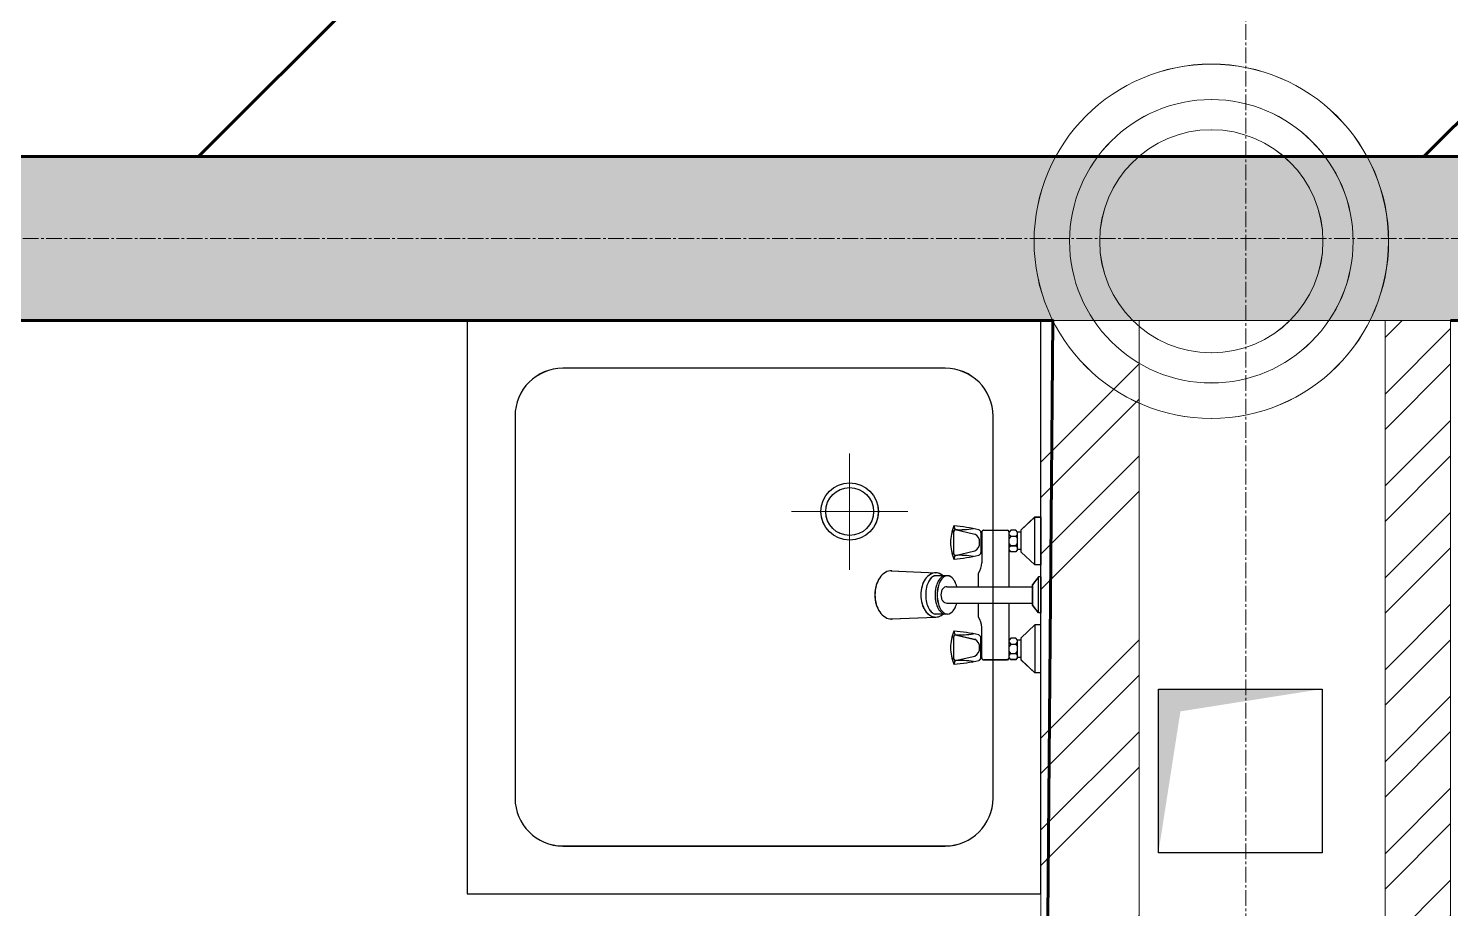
# Model space of a CAD drawing. Header units: millimetres. Extents: x 470010 to 1231400, y -134005 to 421770.
# Drawn here: x 710988 to 712724, y -5929 to -4855 of the extents above; entities that cross this region are included whole.
import ezdxf
from ezdxf.enums import TextEntityAlignment as Align

# ---------------------------------------------------------------- set-up
doc = ezdxf.new("R2010")
doc.units = ezdxf.units.MM
doc.linetypes.add('CENTER2', pattern=[28.575, 19.05, -3.175, 3.175, -3.175])
doc.layers.get('Defpoints').update_dxf_attribs({"color": 140})
for name, color, linetype, lineweight in [('0) шп потолок', 3, 'Continuous', 60), ('АР_Стены кирпич', 32, 'Continuous', 20), ('АР_Стены ПЕНОблок', 52, 'Continuous', 20), ('АР_Штриховка', 8, 'Continuous', 0)]:
    doc.layers.add(name, color=color, linetype=linetype, lineweight=lineweight)
doc.layers.add('АР_Делит', color=120, linetype='Continuous', lineweight=0, plot=False)
doc.layers.add('РД_Оси_100', color=7, linetype='Continuous', lineweight=0, true_color=0x525252)
doc.layers.add('РД_проем_инж перемыч_подсчет', color=50, linetype='Continuous', plot=False)
doc.styles.add('style1', font='ARIALN.TTF')

# ---------------------------------------------------------------- blocks, each defined once
blk = doc.blocks.new('СОШ_2200_АР_ОСИ_М100_28.05.24')
at = {"layer": 'РД_Оси_100', "color": 251, "linetype": 'CENTER2', "true_color": 0x636466}
for p, q in [((39600, -6155), (39600, 139938.679)), ((-5954.958, 88500), (119910, 88500))]:
    blk.add_line(p, q, dxfattribs=at)
blk = doc.blocks.new('A$C9108343f')
at = {"layer": 'АР_Штриховка', "linetype": 'Continuous', "lineweight": 0, "true_color": 0x000000}
h = blk.add_hatch(dxfattribs=at)
h.set_pattern_fill('AR-CONC', color=18, angle=45, style=0)
h.set_pattern_definition([(95, (-63444.08, -115658.25), (140.09465, 117.55338), [19.05, -209.55]), (40, (-63444.08, -115658.25), (-160.01845, 110.17673), [15.24, -167.64058]), (145.451445, (-63432.4, -115648.45), (-19.9238, 227.7301), [16.19001, -178.09024]), (91.1842, (-63480, -115622.33), (221.41024, 161.95341), [28.575, -314.325]), (141.63556, (-63461.55, -115608.83), (-7.08662, 342.82676), [24.28502, -267.1356]), (36.18415, (-63480, -115622.33), (-7.08662, 342.82676), [22.85997, -251.45973]), (66, (-63453.06, -115613.35), (179.51998, 34.89515), [19.05, -209.55]), (11, (-63453.06, -115613.35), (-86.53993, 173.9412), [15.24, -167.64]), (116.451445, (-63438.1, -115610.44), (92.98005, 208.83634), [16.19001, -178.08994]), (82.5, (-63444.08, -115658.25), (-57.605469, 61.973414), [0, -165.608, 0, -170.18, 0, -168.275]), (52.5, (-63444.08, -115658.25), (-23.589727, 118.087), [0, -97.028, 0, -161.798, 0, -64.135]), (12.5, (-63484.135, -115698.3), (99.927863, 91.826196), [0, -63.5, 0, -198.12, 0, -262.89]), (2.5, (-63502.1, -115716.26), (86.763904, 122.72239), [0, -82.55, 0, -131.572, 0, -186.69])])
h.paths.add_polyline_path([(31355, 95355), (31555, 95155), (34955, 95155), (34955, 95355)], flags=0)
h.paths.add_polyline_path([(34955, 95355), (34955, 95155), (36995, 95155), (36995, 95355)], flags=0)
h.paths.add_polyline_path([(38095, 95355), (38095, 95155), (40505, 95155), (40505, 95355)], flags=0)
h.paths.add_polyline_path([(40505, 95355), (40505, 95155), (41005, 95155), (41005, 95355)], flags=0)
h.paths.add_polyline_path([(41005, 95355), (41005, 95155), (42405, 95155), (42405, 95355)], flags=0)
h.paths.add_polyline_path([(43505, 95355), (43505, 95155), (43705, 95155), (43705, 95355)], flags=0)
h.paths.add_polyline_path([(43705, 95355), (43705, 95155), (43965, 95155), (43965, 95355)], flags=0)
h.paths.add_polyline_path([(45065, 95355), (45065, 95155), (46505, 95155), (46505, 95355)], flags=0)
h.paths.add_polyline_path([(46505, 95355), (46505, 95155), (47055, 95155), (47055, 95355)], flags=0)
h.paths.add_polyline_path([(48155, 95355), (48155, 95155), (48205, 95155), (48205, 95355)], flags=0)
h.paths.add_polyline_path([(48205, 95355), (48205, 95155), (52655, 95155), (52655, 95355)], flags=0)
h = blk.add_hatch(dxfattribs=at)
h.set_pattern_fill('ANSI32', color=18, scale=25, angle=-360, style=0)
h.set_pattern_definition([(45, (-63444.08, -115658.25), (-168.3798, 168.3798), []), (45, (-63331.83, -115658.25), (-168.3798, 168.3798), [])])
h.paths.add_polyline_path([(46505, 94205), (46625, 94205), (46625, 95155), (46505, 95155)], flags=0)
at = {"layer": 'АР_Штриховка', "linetype": 'Continuous', "lineweight": 0, "ltscale": 0.5, "true_color": 0x000000}
h = blk.add_hatch(dxfattribs=at)
h.set_pattern_fill('ANSI31', color=18, scale=25, angle=-360, style=0)
h.set_pattern_definition([(45, (-63444.08, -115658.25), (-56.1266, 56.1266), [])])
h.paths.add_polyline_path([(47005, 95155), (46925, 95155), (46925, 94205), (47005, 94205)], flags=0)
at = {"color": 18, "true_color": 0x000000}
for p, q in [((46505, 95155), (45805, 95155)), ((45805, 95155), (45805, 94455)), ((46505, 95155), (45805, 95155)), ((45805, 95155), (45805, 94455)), ((46505, 94455), (46505, 95155)), ((46505, 94455), (46505, 95155)), ((46388.3, 95096.7), (45921.6, 95096.7)), ((46388.3, 95096.7), (45921.6, 95096.7)), ((45863.3, 95038.3), (45863.3, 94571.7)), ((45863.3, 95038.3), (45863.3, 94571.7)), ((46446.6, 94571.7), (46446.6, 95038.3)), ((46446.6, 94571.7), (46446.6, 95038.3)), ((46400.4, 94899.6), (46424.4, 94894)), ((46400.4, 94899.6), (46424.4, 94894)), ((46497.6, 94915), (46480.8, 94899.4)), ((46497.6, 94915), (46480.8, 94899.4)), ((46480.8, 94872.2), (46480.8, 94899.4)), ((46480.8, 94872.2), (46480.8, 94899.4)), ((46497.6, 94856.6), (46497.6, 94915)), ((46497.6, 94915), (46505, 94915)), ((46497.6, 94856.6), (46497.6, 94915)), ((46497.6, 94915), (46505, 94915)), ((46505, 94915), (46505, 94856.6)), ((46505, 94915), (46505, 94856.6)), ((46398.2, 94895.6), (46398.2, 94872)), ((46398.2, 94895.6), (46398.2, 94872)), ((46431.8, 94896), (46431.8, 94871.6)), ((46433, 94896), (46431.8, 94896)), ((46431.8, 94896), (46431.8, 94871.6)), ((46433, 94896), (46431.8, 94896)), ((46433, 94896), (46433, 94859)), ((46433, 94896), (46433, 94859)), ((46435.2, 94898.8), (46464.2, 94898.8)), ((46435.2, 94898.8), (46464.2, 94898.8)), ((46468.2, 94899), (46466.2, 94896.4)), ((46468.2, 94899), (46466.2, 94896.4)), ((46466.2, 94829.9), (46466.2, 94896.8)), ((46466.2, 94829.9), (46466.2, 94896.8)), ((46466.2, 94893.8), (46468.2, 94891.6)), ((46466.2, 94893.8), (46468.2, 94891.6)), ((46468.2, 94891.6), (46466.2, 94888.8)), ((46468.2, 94891.6), (46466.2, 94888.8)), ((46468.2, 94880), (46466.2, 94882.8)), ((46468.2, 94880), (46466.2, 94882.8)), ((46474.4, 94899), (46468.2, 94899)), ((46474.4, 94899), (46468.2, 94899)), ((46468.2, 94891.6), (46474.4, 94891.6)), ((46468.2, 94891.6), (46474.4, 94891.6)), ((46476.6, 94896.4), (46474.4, 94899)), ((46476.6, 94896.4), (46474.4, 94899)), ((46474.4, 94891.6), (46476.6, 94893.8)), ((46474.4, 94891.6), (46476.6, 94893.8)), ((46474.4, 94891.6), (46476.6, 94888.8)), ((46474.4, 94891.6), (46476.6, 94888.8)), ((46474.4, 94880), (46476.6, 94882.8)), ((46474.4, 94880), (46476.6, 94882.8)), ((46476.6, 94875.2), (46476.6, 94896.4)), ((46480.8, 94896.4), (46476.6, 94896.4)), ((46476.6, 94875.2), (46476.6, 94896.4)), ((46480.8, 94896.4), (46476.6, 94896.4)), ((46400.4, 94868), (46424.4, 94873.6)), ((46400.4, 94868), (46424.4, 94873.6)), ((46431.8, 94871.6), (46433, 94871.6)), ((46431.8, 94871.6), (46433, 94871.6)), ((46466.2, 94877.8), (46468.2, 94880)), ((46466.2, 94877.8), (46468.2, 94880)), ((46468.2, 94872.6), (46466.2, 94875.2)), ((46468.2, 94872.6), (46466.2, 94875.2)), ((46468.2, 94880), (46474.4, 94880)), ((46468.2, 94880), (46474.4, 94880)), ((46474.4, 94872.6), (46468.2, 94872.6)), ((46474.4, 94872.6), (46468.2, 94872.6)), ((46474.4, 94880), (46476.6, 94877.8)), ((46474.4, 94880), (46476.6, 94877.8)), ((46476.6, 94875.2), (46474.4, 94872.6)), ((46476.6, 94875.2), (46474.4, 94872.6)), ((46480.8, 94875.2), (46476.6, 94875.2)), ((46480.8, 94875.2), (46476.6, 94875.2)), ((46497.6, 94856.6), (46480.8, 94872.2)), ((46497.6, 94856.6), (46480.8, 94872.2)), ((46322.5, 94849.3), (46376.7, 94846.8)), ((46322.5, 94849.3), (46376.7, 94846.8)), ((46505, 94856.6), (46497.6, 94856.6)), ((46505, 94856.6), (46497.6, 94856.6)), ((46391, 94843.3), (46376.9, 94843.3)), ((46391, 94843.3), (46376.9, 94843.3)), ((46390.2, 94829.9), (46495, 94829.9)), ((46390.2, 94829.9), (46495, 94829.9)), ((46428.9, 94829.9), (46428.9, 94846.6)), ((46428.9, 94829.9), (46428.9, 94846.6)), ((46502, 94841.9), (46495, 94832.4)), ((46502, 94841.9), (46495, 94832.4)), ((46495, 94807.4), (46495, 94832.4)), ((46495, 94807.4), (46495, 94832.4)), ((46502, 94797.9), (46502, 94841.9)), ((46505, 94841.9), (46502, 94841.9)), ((46502, 94797.9), (46502, 94841.9)), ((46505, 94841.9), (46502, 94841.9)), ((46505, 94841.9), (46505, 94797.9)), ((46505, 94841.9), (46505, 94797.9)), ((46391, 94796.5), (46376.9, 94796.5)), ((46391, 94796.5), (46376.9, 94796.5)), ((46390.2, 94809.9), (46495, 94809.9)), ((46390.2, 94809.9), (46495, 94809.9)), ((46428.9, 94792.7), (46428.9, 94809.9)), ((46428.9, 94792.7), (46428.9, 94809.9)), ((46466.2, 94743.4), (46466.2, 94809.9)), ((46466.2, 94743.4), (46466.2, 94809.9)), ((46502, 94797.9), (46495, 94807.4)), ((46502, 94797.9), (46495, 94807.4)), ((46505, 94797.9), (46502, 94797.9)), ((46505, 94797.9), (46502, 94797.9)), ((46322.5, 94790.5), (46376.7, 94792.8)), ((46322.5, 94790.5), (46376.7, 94792.8)), ((46433, 94743.2), (46433, 94780.2)), ((46433, 94743.2), (46433, 94780.2)), ((46497.6, 94783.2), (46480.8, 94767.6)), ((46497.6, 94783.2), (46480.8, 94767.6)), ((46505, 94783.2), (46497.6, 94783.2)), ((46497.6, 94783.2), (46497.6, 94724.8)), ((46505, 94783.2), (46497.6, 94783.2)), ((46497.6, 94783.2), (46497.6, 94724.8)), ((46505, 94724.8), (46505, 94783.2)), ((46505, 94724.8), (46505, 94783.2)), ((46398.2, 94767.2), (46398.2, 94743.6)), ((46398.2, 94767.2), (46398.2, 94743.6)), ((46400.4, 94771.2), (46424.4, 94765.6)), ((46400.4, 94771.2), (46424.4, 94765.6)), ((46431.8, 94767.6), (46433, 94767.6)), ((46431.8, 94743.2), (46431.8, 94767.6)), ((46431.8, 94767.6), (46433, 94767.6)), ((46431.8, 94743.2), (46431.8, 94767.6)), ((46468.2, 94767.2), (46466.2, 94764.6)), ((46468.2, 94767.2), (46466.2, 94764.6)), ((46466.2, 94762), (46468.2, 94759.8)), ((46466.2, 94762), (46468.2, 94759.8)), ((46474.4, 94767.2), (46468.2, 94767.2)), ((46474.4, 94767.2), (46468.2, 94767.2)), ((46476.6, 94764.6), (46474.4, 94767.2)), ((46476.6, 94764.6), (46474.4, 94767.2)), ((46474.4, 94759.8), (46476.6, 94762)), ((46474.4, 94759.8), (46476.6, 94762)), ((46480.8, 94764.6), (46476.6, 94764.6)), ((46476.6, 94743.4), (46476.6, 94764.6)), ((46480.8, 94764.6), (46476.6, 94764.6)), ((46476.6, 94743.4), (46476.6, 94764.6)), ((46480.8, 94740.4), (46480.8, 94767.6)), ((46480.8, 94740.4), (46480.8, 94767.6)), ((46400.4, 94739.6), (46424.4, 94745.2)), ((46400.4, 94739.6), (46424.4, 94745.2)), ((46433, 94743.2), (46431.8, 94743.2)), ((46433, 94743.2), (46431.8, 94743.2)), ((46466.2, 94743.4), (46464.2, 94740.4)), ((46466.2, 94743.4), (46464.2, 94740.4)), ((46468.2, 94759.8), (46466.2, 94757)), ((46468.2, 94759.8), (46466.2, 94757)), ((46468.2, 94748.2), (46466.2, 94751)), ((46468.2, 94748.2), (46466.2, 94751)), ((46466.2, 94746), (46468.2, 94748.2)), ((46466.2, 94746), (46468.2, 94748.2)), ((46468.2, 94740.8), (46466.2, 94743.4)), ((46468.2, 94740.8), (46466.2, 94743.4)), ((46468.2, 94759.8), (46474.4, 94759.8)), ((46468.2, 94759.8), (46474.4, 94759.8)), ((46468.2, 94748.2), (46474.4, 94748.2)), ((46468.2, 94748.2), (46474.4, 94748.2)), ((46474.4, 94759.8), (46476.6, 94757)), ((46474.4, 94759.8), (46476.6, 94757)), ((46474.4, 94748.2), (46476.6, 94751)), ((46474.4, 94748.2), (46476.6, 94751)), ((46474.4, 94748.2), (46476.6, 94746)), ((46474.4, 94748.2), (46476.6, 94746)), ((46476.6, 94743.4), (46474.4, 94740.8)), ((46476.6, 94743.4), (46474.4, 94740.8)), ((46480.8, 94743.4), (46476.6, 94743.4)), ((46480.8, 94743.4), (46476.6, 94743.4)), ((46464.2, 94740.4), (46435.2, 94740.4)), ((46464.2, 94740.4), (46435.2, 94740.4)), ((46474.4, 94740.8), (46468.2, 94740.8)), ((46474.4, 94740.8), (46468.2, 94740.8)), ((46497.6, 94724.8), (46480.8, 94740.4)), ((46497.6, 94724.8), (46480.8, 94740.4)), ((46505, 94724.8), (46497.6, 94724.8)), ((46505, 94724.8), (46497.6, 94724.8)), ((45921.6, 94513.3), (46388.3, 94513.3)), ((45921.6, 94513.3), (46388.3, 94513.3)), ((45805, 94455), (46505, 94455)), ((45805, 94455), (46505, 94455))]:
    blk.add_line(p, q, dxfattribs=at)
at = {"color": 18, "lineweight": 0, "true_color": 0x000000}
for p, q in [((46271.6, 94992.7), (46271.6, 94850.6)), ((46271.6, 94992.7), (46271.6, 94850.6)), ((46200.6, 94921.7), (46342.7, 94921.7)), ((46200.6, 94921.7), (46342.7, 94921.7))]:
    blk.add_line(p, q, dxfattribs=at)
at = {"color": 18, "linetype": 'Continuous', "true_color": 0x000000}
for p, q in [((46648.4, 94505), (46648.4, 94705)), ((46648.4, 94705), (46848.4, 94705)), ((46648.4, 94505), (46648.4, 94705)), ((46648.4, 94705), (46848.4, 94705)), ((46848.4, 94705), (46848.4, 94505)), ((46848.4, 94705), (46848.4, 94505)), ((46848.4, 94505), (46648.4, 94505)), ((46848.4, 94505), (46648.4, 94505))]:
    blk.add_line(p, q, dxfattribs=at)
at = {"color": 18, "true_color": 0x000000}
for radius in [35, 35, 29.2, 29.2]:
    blk.add_circle((46271.6, 94921.7), radius, dxfattribs=at)
for centre, radius, start, end in [((45921.6, 95038.3), 58.3, 90, 180), ((45921.6, 95038.3), 58.3, 90, 180), ((46388.3, 95038.3), 58.3, 0, 90), ((46388.3, 95038.3), 58.3, 0, 90), ((46451.7, 94882.5), 57, 157.8225, 178.6863), ((46451.7, 94882.5), 57, 157.8225, 178.6863), ((46402.9, 94895.6), 4.74, 122.3784, 180), ((46402.9, 94895.6), 4.74, 122.3784, 180), ((46406.1, 94903.9), 7.1, 178.6863, 216.614), ((46383.4, 94698.2), 206.4, 77.1247, 85.6663), ((46406.1, 94903.9), 7.1, 178.6863, 216.614), ((46383.4, 94698.2), 206.4, 77.1247, 85.6663), ((46406.5, 94993.5), 94, 266.2802, 279.9331), ((46406.5, 94993.5), 94, 266.2802, 279.9331), ((46427.6, 94895.7), 4.17, 5.2861, 65.1491), ((46427.6, 94895.7), 4.17, 5.2861, 65.1491), ((46451.7, 94885.2), 57, 181.3137, 202.1775), ((46451.7, 94885.2), 57, 181.3137, 202.1775), ((46419.4, 94884.5), 10.8, 356.7185, 62.529), ((46419.4, 94884.5), 10.8, 356.7185, 62.529), ((46419.4, 94883.2), 10.8, 297.471, 3.2815), ((46419.4, 94883.2), 10.8, 297.471, 3.2815), ((46435.2, 94896.6), 2.26, 90, 193.6855), ((46435.2, 94896.6), 2.26, 90, 193.6855), ((46464.2, 94896.8), 2, 0, 90), ((46464.2, 94896.8), 2, 0, 90), ((46402.9, 94872), 4.74, 180, 237.6216), ((46402.9, 94872), 4.74, 180, 237.6216), ((46383.4, 95069.5), 206.4, 274.3337, 282.8753), ((46383.4, 95069.5), 206.4, 274.3337, 282.8753), ((46406.1, 94863.8), 7.1, 143.386, 181.3137), ((46406.1, 94863.8), 7.1, 143.386, 181.3137), ((46406.5, 94774.2), 94, 80.0669, 93.7198), ((46406.5, 94774.2), 94, 80.0669, 93.7198), ((46427.6, 94872), 4.17, 294.8509, 354.7139), ((46427.6, 94872), 4.17, 294.8509, 354.7139), ((46327, 94828), 22.6, 121.362, 145.7998), ((46327, 94828), 22.6, 121.362, 145.7998), ((46322.5, 94835.5), 13.9, 87.3458, 121.362), ((46322.5, 94835.5), 13.9, 87.3458, 121.362), ((46412, 94859), 20.9, 323.496, 0), ((46412, 94859), 20.9, 323.496, 0), ((46345.6, 94819.9), 43.2, 164.278, 195.722), ((46345.6, 94819.9), 43.2, 164.278, 195.722), ((46334.2, 94823.1), 31.3, 145.7998, 164.278), ((46334.2, 94823.1), 31.3, 145.7998, 164.278), ((46398.3, 94819.8), 39.8, 164.3589, 195.6411), ((46398.3, 94819.8), 39.8, 164.3589, 195.6411), ((46387.7, 94822.8), 28.8, 145.9442, 164.3589), ((46387.7, 94822.8), 28.8, 145.9442, 164.3589), ((46380.9, 94827.3), 20.7, 121.5003, 145.9442), ((46380.9, 94827.3), 20.7, 121.5003, 145.9442), ((46392.7, 94823.3), 27.9, 151.9188, 167.5382), ((46392.7, 94823.3), 27.9, 151.9188, 167.5382), ((46383, 94828.5), 16.9, 127.8246, 151.9188), ((46383, 94828.5), 16.9, 127.8246, 151.9188), ((46376.7, 94834.3), 12.6, 58.4997, 121.5003), ((46376.7, 94834.3), 12.6, 58.4997, 121.5003), ((46376.9, 94836.3), 7, 90, 127.8246), ((46376.9, 94836.3), 7, 90, 127.8246), ((46404.2, 94823.3), 27.9, 151.9188, 167.5382), ((46404.2, 94823.3), 27.9, 151.9188, 167.5382), ((46406.8, 94823.3), 27.9, 151.9188, 167.5382), ((46406.8, 94823.3), 27.9, 151.9188, 167.5382), ((46394.5, 94828.5), 16.9, 127.8246, 151.9188), ((46394.5, 94828.5), 16.9, 127.8246, 151.9188), ((46397, 94828.5), 16.9, 127.8246, 151.9188), ((46397, 94828.5), 16.9, 127.8246, 151.9188), ((46372.5, 94827.3), 20.7, 50.6316, 58.4997), ((46372.5, 94827.3), 20.7, 50.6316, 58.4997), ((46388.4, 94836.3), 7, 90, 127.8246), ((46388.4, 94836.3), 7, 90, 127.8246), ((46391, 94836.3), 7, 52.1754, 127.8246), ((46391, 94836.3), 7, 52.1754, 127.8246), ((46390.2, 94824.6), 5.33, 90, 119.7406), ((46390.2, 94824.6), 5.33, 90, 119.7406), ((46384.9, 94828.5), 16.9, 28.0812, 52.1754), ((46384.9, 94828.5), 16.9, 28.0812, 52.1754), ((46375.2, 94823.3), 27.9, 13.627, 28.0812), ((46375.2, 94823.3), 27.9, 13.627, 28.0812), ((46408.2, 94819.9), 43.8, 167.5382, 192.4618), ((46408.2, 94819.9), 43.8, 167.5382, 192.4618), ((46419.7, 94819.9), 43.8, 167.5382, 192.4618), ((46419.7, 94819.9), 43.8, 167.5382, 192.4618), ((46422.2, 94819.9), 43.8, 167.5382, 192.4618), ((46422.2, 94819.9), 43.8, 167.5382, 192.4618), ((46396.7, 94819.9), 13.7, 163.2847, 196.7153), ((46396.7, 94819.9), 13.7, 163.2847, 196.7153), ((46393.5, 94820.9), 10.4, 144.0579, 163.2847), ((46393.5, 94820.9), 10.4, 144.0579, 163.2847), ((46393.5, 94819), 10.4, 196.7153, 215.9421), ((46393.5, 94819), 10.4, 196.7153, 215.9421), ((46391.5, 94822.3), 7.92, 119.7406, 144.0579), ((46391.5, 94822.3), 7.92, 119.7406, 144.0579), ((46391.5, 94817.5), 7.92, 215.9421, 240.2594), ((46391.5, 94817.5), 7.92, 215.9421, 240.2594), ((46334.2, 94816.7), 31.3, 195.722, 214.2002), ((46334.2, 94816.7), 31.3, 195.722, 214.2002), ((46327, 94811.8), 22.6, 214.2002, 238.638), ((46327, 94811.8), 22.6, 214.2002, 238.638), ((46387.7, 94816.9), 28.8, 195.6411, 214.0558), ((46387.7, 94816.9), 28.8, 195.6411, 214.0558), ((46380.9, 94812.3), 20.7, 214.0558, 238.4997), ((46380.9, 94812.3), 20.7, 214.0558, 238.4997), ((46392.7, 94816.5), 27.9, 192.4618, 208.0812), ((46392.7, 94816.5), 27.9, 192.4618, 208.0812), ((46383, 94811.3), 16.9, 208.0812, 232.1754), ((46383, 94811.3), 16.9, 208.0812, 232.1754), ((46376.9, 94803.5), 7, 232.1754, 270), ((46376.9, 94803.5), 7, 232.1754, 270), ((46404.2, 94816.5), 27.9, 192.4618, 208.0812), ((46404.2, 94816.5), 27.9, 192.4618, 208.0812), ((46406.8, 94816.5), 27.9, 192.4618, 208.0812), ((46406.8, 94816.5), 27.9, 192.4618, 208.0812), ((46394.5, 94811.3), 16.9, 208.0812, 232.1754), ((46394.5, 94811.3), 16.9, 208.0812, 232.1754), ((46397, 94811.3), 16.9, 208.0812, 232.1754), ((46397, 94811.3), 16.9, 208.0812, 232.1754), ((46372.5, 94812.3), 20.7, 301.5003, 309.985), ((46372.5, 94812.3), 20.7, 301.5003, 309.985), ((46388.4, 94803.5), 7, 232.1754, 270), ((46388.4, 94803.5), 7, 232.1754, 270), ((46391, 94803.5), 7, 232.1754, 307.8246), ((46391, 94803.5), 7, 232.1754, 307.8246), ((46390.2, 94815.2), 5.33, 240.2594, 270), ((46390.2, 94815.2), 5.33, 240.2594, 270), ((46384.9, 94811.3), 16.9, 307.8246, 331.9188), ((46384.9, 94811.3), 16.9, 307.8246, 331.9188), ((46375.2, 94816.5), 27.9, 331.9188, 346.373), ((46375.2, 94816.5), 27.9, 331.9188, 346.373), ((46322.5, 94804.3), 13.9, 238.638, 270), ((46322.5, 94804.3), 13.9, 238.638, 270), ((46322.5, 94804.3), 13.9, 270, 274.9774), ((46322.5, 94804.3), 13.9, 270, 274.9774), ((46376.7, 94805.4), 12.6, 238.4997, 301.5004), ((46376.7, 94805.4), 12.6, 238.4997, 301.5004), ((46412, 94780.2), 20.9, 0, 36.504), ((46412, 94780.2), 20.9, 0, 36.504), ((46451.7, 94754.1), 57, 157.8225, 178.6863), ((46451.7, 94754.1), 57, 157.8225, 178.6863), ((46402.9, 94767.2), 4.74, 122.3784, 180), ((46402.9, 94767.2), 4.74, 122.3784, 180), ((46406.1, 94775.5), 7.1, 178.6863, 216.614), ((46383.4, 94569.8), 206.4, 77.1247, 85.6663), ((46406.1, 94775.5), 7.1, 178.6863, 216.614), ((46383.4, 94569.8), 206.4, 77.1247, 85.6663), ((46406.5, 94865.1), 94, 266.2802, 279.9331), ((46406.5, 94865.1), 94, 266.2802, 279.9331), ((46419.4, 94756.1), 10.8, 356.7185, 62.529), ((46419.4, 94756.1), 10.8, 356.7185, 62.529), ((46427.6, 94767.3), 4.17, 5.2861, 65.1491), ((46427.6, 94767.3), 4.17, 5.2861, 65.1491), ((46451.7, 94756.8), 57, 181.3137, 202.1775), ((46451.7, 94756.8), 57, 181.3137, 202.1775), ((46402.9, 94743.6), 4.74, 180, 237.6216), ((46402.9, 94743.6), 4.74, 180, 237.6216), ((46419.4, 94754.8), 10.8, 297.471, 3.2815), ((46419.4, 94754.8), 10.8, 297.471, 3.2815), ((46427.6, 94743.6), 4.17, 294.8509, 354.7139), ((46427.6, 94743.6), 4.17, 294.8509, 354.7139), ((46435.2, 94742.7), 2.26, 166.3145, 270), ((46435.2, 94742.7), 2.26, 166.3145, 270), ((46383.4, 94941.1), 206.4, 274.3337, 282.8753), ((46383.4, 94941.1), 206.4, 274.3337, 282.8753), ((46406.1, 94735.4), 7.1, 143.386, 181.3137), ((46406.1, 94735.4), 7.1, 143.386, 181.3137), ((46406.5, 94645.8), 94, 80.0669, 93.7198), ((46406.5, 94645.8), 94, 80.0669, 93.7198), ((45921.6, 94571.7), 58.3, 180, 270), ((45921.6, 94571.7), 58.3, 180, 270), ((46388.3, 94571.7), 58.3, 270, 0), ((46388.3, 94571.7), 58.3, 270, 0)]:
    blk.add_arc(centre, radius, start, end, dxfattribs=at)
at = {"color": 18, "linetype": 'Continuous', "true_color": 0x000000}
blk.add_solid([(46648.4, 94505), (46648.4, 94705), (46675.3, 94677.7), (46848.4, 94705)], dxfattribs=at)
blk.add_solid([(46648.4, 94505), (46648.4, 94705), (46675.3, 94677.7), (46848.4, 94705)], dxfattribs=at)
at = {"layer": '0) шп потолок'}
for points in [[(47005, 97405), (52645, 97405), (52645, 95355), (40509.1, 95355)], [(40585, 93705), (41005, 93705), (41005, 95155), (46519.5, 95155), (46505, 93405)], [(47005, 95155), (52655, 95155), (52655, 94155), (52555, 94155), (52555, 93755), (52645, 93755), (52645, 93505), (50945, 93505), (50945, 93136.5), (48285, 93136.5)]]:
    blk.add_lwpolyline(points, dxfattribs=at)
at = {"layer": 'АР_Делит', "color": 18, "true_color": 0x000000}
for radius in [216.3, 173, 136.2]:
    blk.add_circle((46713, 95251.6), radius, dxfattribs=at)
at = {"layer": 'АР_Стены кирпич', "color": 18, "linetype": 'Continuous', "lineweight": 20, "true_color": 0x000000}
for p, q in [((46625, 95155), (46505, 95155)), ((46505, 95155), (46505, 94205)), ((46625, 94205), (46625, 95155))]:
    blk.add_line(p, q, dxfattribs=at)
at = {"layer": 'АР_Стены ПЕНОблок', "color": 18, "linetype": 'Continuous', "lineweight": 20, "true_color": 0x000000}
for p, q in [((46505, 95355), (45065, 95355)), ((47055, 95355), (46505, 95355)), ((45065, 95155), (46505, 95155)), ((46505, 95155), (47055, 95155)), ((47005, 95155), (46925, 95155)), ((46925, 95155), (46925, 94205)), ((47005, 94205), (47005, 95155))]:
    blk.add_line(p, q, dxfattribs=at)
at = {"layer": 'РД_проем_инж перемыч_подсчет', "color": 18, "linetype": 'Continuous', "lineweight": 15, "true_color": 0x000000}
for p, q in [((48423.9, 95355), (46923.9, 95355)), ((48423.9, 95155), (46923.9, 95155))]:
    blk.add_line(p, q, dxfattribs=at)
at = {"layer": 'РД_Оси_100'}
blk.add_blockref('СОШ_2200_АР_ОСИ_М100_28.05.24', (7155, 6755), dxfattribs=at)
at = {"layer": 'Defpoints', "color": 18, "true_color": 0x000000, "style": 'style1'}
for p in [(143949.3, 316089.1), (143975, 281639.5), (143890.4, 273244.7), (143840, 264276.8), (143967.8, 254892.4), (12252, 104178.1), (12382.6, 96023.1)]:
    blk.add_attdef('АР-ПОМЕЩЕНИЕ:НАИМЕНОВАНИЕ', text='', height=100, dxfattribs=at).set_placement(p, align=Align.MIDDLE)
at = {"layer": 'Defpoints', "color": 18, "true_color": 0x000000, "style": 'style1', "flags": 8}
for p in [(143951.3, 279099.1), (143848.3, 269251.1), (143875.3, 260094.2), (144049.7, 250824.7), (163419.3, 238153.4), (155897.5, 237966), (183037.2, 237966), (143342.9, 237876.2)]:
    blk.add_attdef('АР-ПОМЕЩЕНИЕ:НАИМЕНОВАНИЕ', text='', height=100, dxfattribs=at).set_placement(p, align=Align.MIDDLE)

msp = doc.modelspace()

# ---------------------------------------------------------------- hatches: boundary and pattern name
at = {"layer": '0) шп потолок'}
h = msp.add_hatch(dxfattribs=at)
h.set_pattern_fill('ANSI31', color=3, scale=333)
h.paths.add_polyline_path([(714593.57, 6788.758), (712723.57, 6788.758), (712723.57, 6488.758), (712473.57, 6488.758), (712473.57, 3788.758), (712473.57, 2938.758), (712723.57, 2938.758), (712723.57, 2438.758), (712473.57, 2438.758), (712473.57, -2461.242), (712723.57, -2461.242), (712723.57, -2961.242), (714593.57, -2961.242)])
h.paths.add_polyline_path([(712753.57, 6599.212, -1), (712999.455, 6599.212, -1)], flags=16)
h.paths.add_polyline_path([(718363.57, -3011.242), (718273.57, -3011.242), (714593.57, -3011.242), (712723.57, -2961.242), (712723.57, -2989.526), (711945.1, -2989.526), (711323.57, -2961.242), (710019.577, -2961.242), (708193.571, -2961.242), (706723.57, -2961.242), (706223.57, -2961.242), (706223.57, -2811.242), (704923.57, -2811.242), (704883.7, -2811.242), (704523.57, -2811.242), (702823.57, -2811.242), (701473.57, -2811.242), (697285.158, -2811.242), (697273.57, -2822.83), (697273.57, -3061.242), (696773.57, -3061.242), (696773.57, -2811.242), (696273.57, -2811.242), (694673.57, -2811.242), (692773.57, -2811.242), (692773.57, -3211.242), (692773.57, -4811.242), (692773.57, -6211.242), (693537.728, -6211.242), (695721.755, -6211.242), (696873.57, -6211.242), (697073.57, -6211.242), (697073.57, -5011.242), (700673.57, -5011.242), (702713.57, -5011.242), (704009.577, -5011.242), (706223.57, -5011.242), (706723.573, -5011.242), (708123.57, -5011.242), (709453.57, -5011.242), (709683.57, -5011.242), (710983.57, -5011.242), (712223.57, -5011.242), (712773.57, -5011.242), (714142.501, -5011.242), (718363.57, -5011.242), (718363.57, -4711.242)])
h.paths.add_polyline_path([(717877.889, -3302.242), (717877.889, -3085.57), (718297.563, -3085.57), (718297.563, -3302.242)], flags=16)
h.paths.add_polyline_path([(717876.889, -4728.57), (718296.563, -4728.57), (718296.563, -4945.242), (717876.889, -4945.242)], flags=16)
at = {"layer": 'АР_Штриховка', "linetype": 'Continuous', "lineweight": 0, "true_color": 0x000000}
h = msp.add_hatch(dxfattribs=at)
h.set_pattern_fill('AR-CONC', color=18, angle=45, style=0)
h.set_pattern_definition([(95, (602274.53, -216024.49), (140.09465, 117.55338), [19.05, -209.55]), (40, (602274.53, -216024.5), (-160.01845, 110.17673), [15.24, -167.64058]), (145.451445, (602286.2, -216014.7), (-19.9238, 227.7301), [16.19001, -178.09024]), (91.1842, (602238.6, -215988.57), (221.41024, 161.95341), [28.575, -314.325]), (141.63556, (602257.06, -215975.07), (-7.08662, 342.82676), [24.28502, -267.1356]), (36.18415, (602238.6, -215988.57), (-7.08662, 342.82676), [22.85997, -251.45973]), (66, (602265.55, -215979.59), (179.51998, 34.89515), [19.05, -209.55]), (11, (602265.55, -215979.59), (-86.53993, 173.9412), [15.24, -167.64]), (116.451445, (602280.51, -215976.68), (92.98005, 208.83634), [16.19001, -178.08994]), (82.5, (602274.53, -216024.49), (-57.605469, 61.973414), [0, -165.608, 0, -170.18, 0, -168.275]), (52.5, (602274.53, -216024.49), (-23.589727, 118.087), [0, -97.028, 0, -161.798, 0, -64.135]), (12.5, (602234.48, -216064.544), (99.927863, 91.826196), [0, -63.5, 0, -198.12, 0, -262.89]), (2.5, (602216.52, -216082.5), (86.763904, 122.72239), [0, -82.55, 0, -131.572, 0, -186.69])])
h.paths.add_polyline_path([(697073.57, -5011.242), (697273.57, -5211.242), (700673.57, -5211.242), (700673.57, -5011.242)], flags=0)
h.paths.add_polyline_path([(700673.57, -5011.242), (700673.57, -5211.242), (702713.57, -5211.242), (702713.57, -5011.242)], flags=0)
h.paths.add_polyline_path([(703813.57, -5011.242), (703813.57, -5211.242), (706223.57, -5211.242), (706223.57, -5011.242)], flags=0)
h.paths.add_polyline_path([(706223.57, -5011.242), (706223.57, -5211.242), (706723.573, -5211.242), (706723.573, -5011.242)], flags=0)
h.paths.add_polyline_path([(706723.573, -5011.242), (706723.573, -5211.242), (708123.57, -5211.242), (708123.57, -5011.242)], flags=0)
h.paths.add_polyline_path([(709223.57, -5011.242), (709223.57, -5211.242), (709423.57, -5211.242), (709423.57, -5011.242)], flags=0)
h.paths.add_polyline_path([(709423.57, -5011.242), (709423.57, -5211.242), (709683.57, -5211.242), (709683.57, -5011.242)], flags=0)
h.paths.add_polyline_path([(710783.57, -5011.242), (710783.57, -5211.242), (712223.57, -5211.242), (712223.57, -5011.242)], flags=0)
h.paths.add_polyline_path([(712223.57, -5011.242), (712223.57, -5211.242), (712773.57, -5211.242), (712773.57, -5011.242)], flags=0)
h.paths.add_polyline_path([(713873.57, -5011.242), (713873.57, -5211.242), (713923.57, -5211.242), (713923.57, -5011.242)], flags=0)
h.paths.add_polyline_path([(713923.57, -5011.242), (713923.57, -5211.242), (718373.57, -5211.242), (718373.57, -5011.242)], flags=0)
h = msp.add_hatch(dxfattribs=at)
h.set_pattern_fill('ANSI32', color=18, scale=25, angle=-360, style=0)
h.set_pattern_definition([(45, (602274.53, -216024.5), (-168.3798, 168.3798), []), (45, (602386.78, -216024.5), (-168.3798, 168.3798), [])])
h.paths.add_polyline_path([(712223.57, -6161.242), (712343.57, -6161.242), (712343.57, -5211.242), (712223.57, -5211.242)], flags=0)
at = {"layer": 'АР_Штриховка', "linetype": 'Continuous', "lineweight": 0, "ltscale": 0.5, "true_color": 0x000000}
h = msp.add_hatch(dxfattribs=at)
h.set_pattern_fill('ANSI31', color=18, scale=25, angle=-360, style=0)
h.set_pattern_definition([(45, (602274.53, -216024.49), (-56.1266, 56.1266), [])])
h.paths.add_polyline_path([(712723.57, -5211.242), (712643.57, -5211.242), (712643.57, -6161.242), (712723.57, -6161.242)], flags=0)

# ---------------------------------------------------------------- linework, layer by layer
at = {"color": 18, "true_color": 0x000000}
for p, q in [((712223.57, -5211.242), (711523.57, -5211.242)), ((711523.57, -5211.242), (711523.57, -5911.242)), ((712223.57, -5211.242), (711523.57, -5211.242)), ((711523.57, -5211.242), (711523.57, -5911.242)), ((712223.57, -5911.242), (712223.57, -5211.242)), ((712223.57, -5911.242), (712223.57, -5211.242)), ((712106.903, -5269.575), (711640.237, -5269.575)), ((712106.903, -5269.575), (711640.237, -5269.575)), ((711581.903, -5327.909), (711581.903, -5794.575)), ((711581.903, -5327.909), (711581.903, -5794.575)), ((712165.237, -5794.575), (712165.237, -5327.909)), ((712165.237, -5794.575), (712165.237, -5327.909)), ((712118.973, -5466.598), (712142.973, -5472.198)), ((712118.973, -5466.598), (712142.973, -5472.198)), ((712216.173, -5451.26), (712199.373, -5466.86)), ((712216.173, -5451.26), (712199.373, -5466.86)), ((712199.373, -5494.06), (712199.373, -5466.86)), ((712199.373, -5494.06), (712199.373, -5466.86)), ((712216.173, -5509.66), (712216.173, -5451.26)), ((712216.173, -5451.26), (712223.573, -5451.26)), ((712216.173, -5509.66), (712216.173, -5451.26)), ((712216.173, -5451.26), (712223.573, -5451.26)), ((712223.573, -5451.26), (712223.573, -5509.66)), ((712223.573, -5451.26), (712223.573, -5509.66)), ((712116.773, -5470.598), (712116.773, -5494.198)), ((712116.773, -5470.598), (712116.773, -5494.198)), ((712150.373, -5470.198), (712150.373, -5494.598)), ((712151.573, -5470.198), (712150.373, -5470.198)), ((712150.373, -5470.198), (712150.373, -5494.598)), ((712151.573, -5470.198), (712150.373, -5470.198)), ((712151.573, -5470.198), (712151.573, -5507.198)), ((712151.573, -5470.198), (712151.573, -5507.198)), ((712153.773, -5467.398), (712182.773, -5467.398)), ((712153.773, -5467.398), (712182.773, -5467.398)), ((712186.773, -5467.26), (712184.773, -5469.86)), ((712186.773, -5467.26), (712184.773, -5469.86)), ((712184.773, -5536.329), (712184.773, -5469.398)), ((712184.773, -5536.329), (712184.773, -5469.398)), ((712184.773, -5472.46), (712186.773, -5474.66)), ((712184.773, -5472.46), (712186.773, -5474.66)), ((712186.773, -5474.66), (712184.773, -5477.46)), ((712186.773, -5474.66), (712184.773, -5477.46)), ((712186.773, -5486.26), (712184.773, -5483.46)), ((712186.773, -5486.26), (712184.773, -5483.46)), ((712192.973, -5467.26), (712186.773, -5467.26)), ((712192.973, -5467.26), (712186.773, -5467.26)), ((712186.773, -5474.66), (712192.973, -5474.66)), ((712186.773, -5474.66), (712192.973, -5474.66)), ((712195.173, -5469.86), (712192.973, -5467.26)), ((712195.173, -5469.86), (712192.973, -5467.26)), ((712192.973, -5474.66), (712195.173, -5472.46)), ((712192.973, -5474.66), (712195.173, -5472.46)), ((712192.973, -5474.66), (712195.173, -5477.46)), ((712192.973, -5474.66), (712195.173, -5477.46)), ((712192.973, -5486.26), (712195.173, -5483.46)), ((712192.973, -5486.26), (712195.173, -5483.46)), ((712195.173, -5491.06), (712195.173, -5469.86)), ((712199.373, -5469.86), (712195.173, -5469.86)), ((712195.173, -5491.06), (712195.173, -5469.86)), ((712199.373, -5469.86), (712195.173, -5469.86)), ((712118.973, -5498.198), (712142.973, -5492.598)), ((712118.973, -5498.198), (712142.973, -5492.598)), ((712150.373, -5494.598), (712151.573, -5494.598)), ((712150.373, -5494.598), (712151.573, -5494.598)), ((712184.773, -5488.46), (712186.773, -5486.26)), ((712184.773, -5488.46), (712186.773, -5486.26)), ((712186.773, -5493.66), (712184.773, -5491.06)), ((712186.773, -5493.66), (712184.773, -5491.06)), ((712186.773, -5486.26), (712192.973, -5486.26)), ((712186.773, -5486.26), (712192.973, -5486.26)), ((712192.973, -5493.66), (712186.773, -5493.66)), ((712192.973, -5493.66), (712186.773, -5493.66)), ((712192.973, -5486.26), (712195.173, -5488.46)), ((712192.973, -5486.26), (712195.173, -5488.46)), ((712195.173, -5491.06), (712192.973, -5493.66)), ((712195.173, -5491.06), (712192.973, -5493.66)), ((712199.373, -5491.06), (712195.173, -5491.06)), ((712199.373, -5491.06), (712195.173, -5491.06)), ((712216.173, -5509.66), (712199.373, -5494.06)), ((712216.173, -5509.66), (712199.373, -5494.06)), ((712041.073, -5516.9), (712095.344, -5519.4)), ((712041.073, -5516.9), (712095.344, -5519.4)), ((712223.573, -5509.66), (712216.173, -5509.66)), ((712223.573, -5509.66), (712216.173, -5509.66)), ((712109.573, -5522.9), (712095.546, -5522.9)), ((712109.573, -5522.9), (712095.546, -5522.9)), ((712108.823, -5536.329), (712213.573, -5536.329)), ((712108.823, -5536.329), (712213.573, -5536.329)), ((712147.467, -5536.329), (712147.467, -5519.648)), ((712147.467, -5536.329), (712147.467, -5519.648)), ((712220.573, -5524.329), (712213.573, -5533.829)), ((712220.573, -5524.329), (712213.573, -5533.829)), ((712213.573, -5558.829), (712213.573, -5533.829)), ((712213.573, -5558.829), (712213.573, -5533.829)), ((712220.573, -5568.329), (712220.573, -5524.329)), ((712223.573, -5524.329), (712220.573, -5524.329)), ((712220.573, -5568.329), (712220.573, -5524.329)), ((712223.573, -5524.329), (712220.573, -5524.329)), ((712223.573, -5524.329), (712223.573, -5568.329)), ((712223.573, -5524.329), (712223.573, -5568.329)), ((712109.573, -5569.758), (712095.546, -5569.758)), ((712109.573, -5569.758), (712095.546, -5569.758)), ((712108.823, -5556.329), (712213.573, -5556.329)), ((712108.823, -5556.329), (712213.573, -5556.329)), ((712147.467, -5573.548), (712147.467, -5556.329)), ((712147.467, -5573.548), (712147.467, -5556.329)), ((712184.773, -5622.798), (712184.773, -5556.329)), ((712184.773, -5622.798), (712184.773, -5556.329)), ((712220.573, -5568.329), (712213.573, -5558.829)), ((712220.573, -5568.329), (712213.573, -5558.829)), ((712223.573, -5568.329), (712220.573, -5568.329)), ((712223.573, -5568.329), (712220.573, -5568.329)), ((712041.073, -5575.758), (712095.328, -5573.4)), ((712041.073, -5575.758), (712095.328, -5573.4)), ((712151.573, -5622.998), (712151.573, -5585.998)), ((712151.573, -5622.998), (712151.573, -5585.998)), ((712216.173, -5582.998), (712199.373, -5598.598)), ((712216.173, -5582.998), (712199.373, -5598.598)), ((712223.573, -5582.998), (712216.173, -5582.998)), ((712216.173, -5582.998), (712216.173, -5641.398)), ((712223.573, -5582.998), (712216.173, -5582.998)), ((712216.173, -5582.998), (712216.173, -5641.398)), ((712223.573, -5641.398), (712223.573, -5582.998)), ((712223.573, -5641.398), (712223.573, -5582.998)), ((712116.773, -5598.998), (712116.773, -5622.598)), ((712116.773, -5598.998), (712116.773, -5622.598)), ((712118.973, -5594.998), (712142.973, -5600.598)), ((712118.973, -5594.998), (712142.973, -5600.598)), ((712150.373, -5598.598), (712151.573, -5598.598)), ((712150.373, -5622.998), (712150.373, -5598.598)), ((712150.373, -5598.598), (712151.573, -5598.598)), ((712150.373, -5622.998), (712150.373, -5598.598)), ((712186.773, -5598.998), (712184.773, -5601.598)), ((712186.773, -5598.998), (712184.773, -5601.598)), ((712184.773, -5604.198), (712186.773, -5606.398)), ((712184.773, -5604.198), (712186.773, -5606.398)), ((712192.973, -5598.998), (712186.773, -5598.998)), ((712192.973, -5598.998), (712186.773, -5598.998)), ((712195.173, -5601.598), (712192.973, -5598.998)), ((712195.173, -5601.598), (712192.973, -5598.998)), ((712192.973, -5606.398), (712195.173, -5604.198)), ((712192.973, -5606.398), (712195.173, -5604.198)), ((712199.373, -5601.598), (712195.173, -5601.598)), ((712195.173, -5622.798), (712195.173, -5601.598)), ((712199.373, -5601.598), (712195.173, -5601.598)), ((712195.173, -5622.798), (712195.173, -5601.598)), ((712199.373, -5625.798), (712199.373, -5598.598)), ((712199.373, -5625.798), (712199.373, -5598.598)), ((712118.973, -5626.598), (712142.973, -5620.998)), ((712118.973, -5626.598), (712142.973, -5620.998)), ((712151.573, -5622.998), (712150.373, -5622.998)), ((712151.573, -5622.998), (712150.373, -5622.998)), ((712184.773, -5622.798), (712182.773, -5625.798)), ((712184.773, -5622.798), (712182.773, -5625.798)), ((712186.773, -5606.398), (712184.773, -5609.198)), ((712186.773, -5606.398), (712184.773, -5609.198)), ((712186.773, -5617.998), (712184.773, -5615.198)), ((712186.773, -5617.998), (712184.773, -5615.198)), ((712184.773, -5620.198), (712186.773, -5617.998)), ((712184.773, -5620.198), (712186.773, -5617.998)), ((712186.773, -5625.398), (712184.773, -5622.798)), ((712186.773, -5625.398), (712184.773, -5622.798)), ((712186.773, -5606.398), (712192.973, -5606.398)), ((712186.773, -5606.398), (712192.973, -5606.398)), ((712186.773, -5617.998), (712192.973, -5617.998)), ((712186.773, -5617.998), (712192.973, -5617.998)), ((712192.973, -5606.398), (712195.173, -5609.198)), ((712192.973, -5606.398), (712195.173, -5609.198)), ((712192.973, -5617.998), (712195.173, -5615.198)), ((712192.973, -5617.998), (712195.173, -5615.198)), ((712192.973, -5617.998), (712195.173, -5620.198)), ((712192.973, -5617.998), (712195.173, -5620.198)), ((712195.173, -5622.798), (712192.973, -5625.398)), ((712195.173, -5622.798), (712192.973, -5625.398)), ((712199.373, -5622.798), (712195.173, -5622.798)), ((712199.373, -5622.798), (712195.173, -5622.798)), ((712182.773, -5625.798), (712153.773, -5625.798)), ((712182.773, -5625.798), (712153.773, -5625.798)), ((712192.973, -5625.398), (712186.773, -5625.398)), ((712192.973, -5625.398), (712186.773, -5625.398)), ((712216.173, -5641.398), (712199.373, -5625.798)), ((712216.173, -5641.398), (712199.373, -5625.798)), ((712223.573, -5641.398), (712216.173, -5641.398)), ((712223.573, -5641.398), (712216.173, -5641.398)), ((711640.237, -5852.909), (712106.903, -5852.909)), ((711640.237, -5852.909), (712106.903, -5852.909)), ((711523.57, -5911.242), (712223.57, -5911.242)), ((711523.57, -5911.242), (712223.57, -5911.242))]:
    msp.add_line(p, q, dxfattribs=at)
at = {"color": 18, "lineweight": 0, "true_color": 0x000000}
for p, q in [((711990.237, -5373.524), (711990.237, -5515.627)), ((711990.237, -5373.524), (711990.237, -5515.627)), ((711919.185, -5444.575), (712061.288, -5444.575)), ((711919.185, -5444.575), (712061.288, -5444.575))]:
    msp.add_line(p, q, dxfattribs=at)
at = {"color": 18, "linetype": 'Continuous', "true_color": 0x000000}
for p, q in [((712366.981, -5861.242), (712366.981, -5661.242)), ((712366.981, -5661.242), (712566.981, -5661.242)), ((712366.981, -5861.242), (712366.981, -5661.242)), ((712366.981, -5661.242), (712566.981, -5661.242)), ((712566.981, -5661.242), (712566.981, -5861.242)), ((712566.981, -5661.242), (712566.981, -5861.242)), ((712566.981, -5861.242), (712366.981, -5861.242)), ((712566.981, -5861.242), (712366.981, -5861.242))]:
    msp.add_line(p, q, dxfattribs=at)
at = {"color": 18, "true_color": 0x000000}
for radius in [35, 35, 29.167, 29.167]:
    msp.add_circle((711990.237, -5444.575), radius, dxfattribs=at)
for centre, radius, start, end in [((711640.237, -5327.909), 58.333, 90, 180), ((711640.237, -5327.909), 58.333, 90, 180), ((712106.903, -5327.909), 58.333, 0, 90), ((712106.903, -5327.909), 58.333, 0, 90), ((712170.332, -5483.704), 56.973, 157.822462, 178.686272), ((712170.332, -5483.704), 56.973, 157.822462, 178.686272), ((712121.51, -5470.598), 4.736, 122.378413, 180), ((712121.51, -5470.598), 4.736, 122.378413, 180), ((712124.676, -5462.361), 7.104, 178.686272, 216.613977), ((712124.676, -5462.361), 7.104, 178.686272, 216.613977), ((712101.974, -5668.038), 206.43, 77.124705, 85.666332), ((712101.974, -5668.038), 206.43, 77.124705, 85.666332), ((712125.073, -5372.773), 94.023, 266.28017, 279.933054), ((712125.073, -5372.773), 94.023, 266.28017, 279.933054), ((712146.221, -5470.582), 4.17, 5.286081, 65.149105), ((712146.221, -5470.582), 4.17, 5.286081, 65.149105), ((712170.332, -5481.092), 56.973, 181.313728, 202.177538), ((712170.332, -5481.092), 56.973, 181.313728, 202.177538), ((712137.991, -5481.78), 10.8, 356.718506, 62.528992), ((712137.991, -5481.78), 10.8, 356.718506, 62.528992), ((712137.991, -5483.016), 10.8, 297.471008, 3.281494), ((712137.991, -5483.016), 10.8, 297.471008, 3.281494), ((712153.773, -5469.662), 2.264, 90, 193.685547), ((712153.773, -5469.662), 2.264, 90, 193.685547), ((712182.773, -5469.398), 2, 0, 90), ((712182.773, -5469.398), 2, 0, 90), ((712121.51, -5494.198), 4.736, 180, 237.621587), ((712121.51, -5494.198), 4.736, 180, 237.621587), ((712124.676, -5502.435), 7.104, 143.386023, 181.313728), ((712124.676, -5502.435), 7.104, 143.386023, 181.313728), ((712101.974, -5296.758), 206.43, 274.333668, 282.875295), ((712101.974, -5296.758), 206.43, 274.333668, 282.875295), ((712125.073, -5592.023), 94.023, 80.066946, 93.71983), ((712125.073, -5592.023), 94.023, 80.066946, 93.71983), ((712146.221, -5494.214), 4.17, 294.850895, 354.713919), ((712146.221, -5494.214), 4.17, 294.850895, 354.713919), ((712045.623, -5538.223), 22.6, 121.362021, 145.799842), ((712045.623, -5538.223), 22.6, 121.362021, 145.799842), ((712041.073, -5530.758), 13.858, 87.345824, 121.362029), ((712041.073, -5530.758), 13.858, 87.345824, 121.362029), ((712130.645, -5507.198), 20.929, 323.495979, 0), ((712130.645, -5507.198), 20.929, 323.495979, 0), ((712064.226, -5546.329), 43.153, 164.278041, 195.721982), ((712064.226, -5546.329), 43.153, 164.278041, 195.721982), ((712052.831, -5543.121), 31.315, 145.799842, 164.278041), ((712052.831, -5543.121), 31.315, 145.799842, 164.278041), ((712116.88, -5546.4), 39.807, 164.358939, 195.64108), ((712116.88, -5546.4), 39.807, 164.358939, 195.64108), ((712106.269, -5543.429), 28.787, 145.94422, 164.358939), ((712106.269, -5543.429), 28.787, 145.94422, 164.358939), ((712099.558, -5538.893), 20.687, 121.500346, 145.94422), ((712099.558, -5538.893), 20.687, 121.500346, 145.94422), ((712111.349, -5542.909), 27.929, 151.918814, 167.538233), ((712111.349, -5542.909), 27.929, 151.918814, 167.538233), ((712101.609, -5537.713), 16.89, 127.824568, 151.918814), ((712101.609, -5537.713), 16.89, 127.824568, 151.918814), ((712095.323, -5531.983), 12.583, 58.499654, 121.500341), ((712095.323, -5531.983), 12.583, 58.499654, 121.500341), ((712095.546, -5529.904), 7.004, 90, 127.824568), ((712095.546, -5529.904), 7.004, 90, 127.824568), ((712122.86, -5542.909), 27.929, 151.918814, 167.538232), ((712122.86, -5542.909), 27.929, 151.918814, 167.538232), ((712125.376, -5542.909), 27.929, 151.918814, 167.538233), ((712125.376, -5542.909), 27.929, 151.918814, 167.538233), ((712113.12, -5537.713), 16.89, 127.824568, 151.918814), ((712113.12, -5537.713), 16.89, 127.824568, 151.918814), ((712115.636, -5537.713), 16.89, 127.824568, 151.918814), ((712115.636, -5537.713), 16.89, 127.824568, 151.918814), ((712091.089, -5538.893), 20.687, 50.631603, 58.499654), ((712091.089, -5538.893), 20.687, 50.631603, 58.499654), ((712107.057, -5529.904), 7.004, 90, 127.824568), ((712107.057, -5529.904), 7.004, 90, 127.824568), ((712109.573, -5529.904), 7.004, 52.175432, 127.824592), ((712109.573, -5529.904), 7.004, 52.175432, 127.824592), ((712108.823, -5541.66), 5.331, 90, 119.740583), ((712108.823, -5541.66), 5.331, 90, 119.740583), ((712103.511, -5537.713), 16.89, 28.081186, 52.175432), ((712103.511, -5537.713), 16.89, 28.081186, 52.175432), ((712093.771, -5542.909), 27.929, 13.627031, 28.081186), ((712093.771, -5542.909), 27.929, 13.627031, 28.081186), ((712126.824, -5546.329), 43.777, 167.538232, 192.461795), ((712126.824, -5546.329), 43.777, 167.538232, 192.461795), ((712138.335, -5546.329), 43.777, 167.538232, 192.461795), ((712138.335, -5546.329), 43.777, 167.538232, 192.461795), ((712140.851, -5546.329), 43.777, 167.538232, 192.461795), ((712140.851, -5546.329), 43.777, 167.538232, 192.461795), ((712115.32, -5546.329), 13.747, 163.284734, 196.715261), ((712115.32, -5546.329), 13.747, 163.284734, 196.715261), ((712112.128, -5545.37), 10.414, 144.057888, 163.284734), ((712112.128, -5545.37), 10.414, 144.057888, 163.284734), ((712112.128, -5547.288), 10.414, 196.715266, 215.942112), ((712112.128, -5547.288), 10.414, 196.715266, 215.942112), ((712110.105, -5543.904), 7.915, 119.740583, 144.057888), ((712110.105, -5543.904), 7.915, 119.740583, 144.057888), ((712110.105, -5548.754), 7.915, 215.942112, 240.259417), ((712110.105, -5548.754), 7.915, 215.942112, 240.259417), ((712052.831, -5549.537), 31.315, 195.721959, 214.200158), ((712052.831, -5549.537), 31.315, 195.721959, 214.200158), ((712045.623, -5554.435), 22.6, 214.200158, 238.637979), ((712045.623, -5554.435), 22.6, 214.200158, 238.637979), ((712106.269, -5549.371), 28.787, 195.641061, 214.05578), ((712106.269, -5549.371), 28.787, 195.641061, 214.05578), ((712099.558, -5553.907), 20.687, 214.05578, 238.499654), ((712099.558, -5553.907), 20.687, 214.05578, 238.499654), ((712111.349, -5549.749), 27.929, 192.461767, 208.081186), ((712111.349, -5549.749), 27.929, 192.461767, 208.081186), ((712101.609, -5554.945), 16.89, 208.081186, 232.175432), ((712101.609, -5554.945), 16.89, 208.081186, 232.175432), ((712095.546, -5562.754), 7.004, 232.175432, 270), ((712095.546, -5562.754), 7.004, 232.175432, 270), ((712122.86, -5549.749), 27.929, 192.461768, 208.081186), ((712122.86, -5549.749), 27.929, 192.461768, 208.081186), ((712125.376, -5549.749), 27.929, 192.461767, 208.081186), ((712125.376, -5549.749), 27.929, 192.461767, 208.081186), ((712113.12, -5554.945), 16.89, 208.081186, 232.175432), ((712113.12, -5554.945), 16.89, 208.081186, 232.175432), ((712115.636, -5554.945), 16.89, 208.081186, 232.175432), ((712115.636, -5554.945), 16.89, 208.081186, 232.175432), ((712091.089, -5553.907), 20.687, 301.500346, 309.984985), ((712091.089, -5553.907), 20.687, 301.500346, 309.984985), ((712107.057, -5562.754), 7.004, 232.175432, 270), ((712107.057, -5562.754), 7.004, 232.175432, 270), ((712109.573, -5562.754), 7.004, 232.175432, 307.824555), ((712109.573, -5562.754), 7.004, 232.175432, 307.824555), ((712108.823, -5550.998), 5.331, 240.259417, 270), ((712108.823, -5550.998), 5.331, 240.259417, 270), ((712103.511, -5554.945), 16.89, 307.824568, 331.918814), ((712103.511, -5554.945), 16.89, 307.824568, 331.918814), ((712093.771, -5549.749), 27.929, 331.918814, 346.372969), ((712093.771, -5549.749), 27.929, 331.918814, 346.372969), ((712041.073, -5561.9), 13.858, 238.637979, 270), ((712041.073, -5561.9), 13.858, 238.637979, 270), ((712041.073, -5561.9), 13.858, 270, 274.977353), ((712041.073, -5561.9), 13.858, 270, 274.977353), ((712095.323, -5560.817), 12.583, 238.499654, 301.500361), ((712095.323, -5560.817), 12.583, 238.499654, 301.500361), ((712130.645, -5585.998), 20.929, 0, 36.504021), ((712130.645, -5585.998), 20.929, 0, 36.504021), ((712170.332, -5612.104), 56.973, 157.822462, 178.686272), ((712170.332, -5612.104), 56.973, 157.822462, 178.686272), ((712121.51, -5598.998), 4.736, 122.378413, 180), ((712121.51, -5598.998), 4.736, 122.378413, 180), ((712124.676, -5590.761), 7.104, 178.686272, 216.613977), ((712124.676, -5590.761), 7.104, 178.686272, 216.613977), ((712101.974, -5796.438), 206.43, 77.124705, 85.666332), ((712101.974, -5796.438), 206.43, 77.124705, 85.666332), ((712125.073, -5501.173), 94.023, 266.28017, 279.933054), ((712125.073, -5501.173), 94.023, 266.28017, 279.933054), ((712137.991, -5610.18), 10.8, 356.718506, 62.528992), ((712137.991, -5610.18), 10.8, 356.718506, 62.528992), ((712146.221, -5598.982), 4.17, 5.286081, 65.149105), ((712146.221, -5598.982), 4.17, 5.286081, 65.149105), ((712170.332, -5609.492), 56.973, 181.313728, 202.177538), ((712170.332, -5609.492), 56.973, 181.313728, 202.177538), ((712121.51, -5622.598), 4.736, 180, 237.621587), ((712121.51, -5622.598), 4.736, 180, 237.621587), ((712137.991, -5611.416), 10.8, 297.471008, 3.281494), ((712137.991, -5611.416), 10.8, 297.471008, 3.281494), ((712146.221, -5622.614), 4.17, 294.850895, 354.713919), ((712146.221, -5622.614), 4.17, 294.850895, 354.713919), ((712153.773, -5623.533), 2.264, 166.314453, 270), ((712153.773, -5623.533), 2.264, 166.314453, 270), ((712124.676, -5630.835), 7.104, 143.386023, 181.313728), ((712124.676, -5630.835), 7.104, 143.386023, 181.313728), ((712101.974, -5425.158), 206.43, 274.333668, 282.875295), ((712101.974, -5425.158), 206.43, 274.333668, 282.875295), ((712125.073, -5720.423), 94.023, 80.066946, 93.71983), ((712125.073, -5720.423), 94.023, 80.066946, 93.71983), ((711640.237, -5794.575), 58.333, 180, 270), ((711640.237, -5794.575), 58.333, 180, 270), ((712106.903, -5794.575), 58.333, 270, 0), ((712106.903, -5794.575), 58.333, 270, 0)]:
    msp.add_arc(centre, radius, start, end, dxfattribs=at)
at = {"color": 18, "linetype": 'Continuous', "true_color": 0x000000}
msp.add_solid([(712366.981, -5861.242), (712366.981, -5661.242), (712393.911, -5688.557), (712566.981, -5661.242)], dxfattribs=at)
msp.add_solid([(712366.981, -5861.242), (712366.981, -5661.242), (712393.911, -5688.557), (712566.981, -5661.242)], dxfattribs=at)
at = {"layer": '0) шп потолок'}
for points in [[(712723.57, -2961.242), (718363.57, -2961.242), (718363.57, -5011.242), (706227.667, -5011.242)], [(706303.57, -6661.242), (706723.57, -6661.242), (706723.573, -5211.242), (712238.085, -5211.242), (712223.57, -6961.242)], [(712723.57, -5211.242), (718373.57, -5211.242), (718373.57, -6211.242), (718273.57, -6211.242), (718273.57, -6611.242), (718363.57, -6611.242), (718363.57, -6861.242), (716663.57, -6861.242), (716663.57, -7229.709), (714003.614, -7229.709)]]:
    msp.add_lwpolyline(points, dxfattribs=at)
at = {"layer": 'АР_Делит', "color": 18, "true_color": 0x000000}
for radius in [216.336, 173.036, 136.212]:
    msp.add_circle((712431.65, -5114.629), radius, dxfattribs=at)
at = {"layer": 'АР_Стены кирпич', "color": 18, "linetype": 'Continuous', "lineweight": 20, "true_color": 0x000000}
for p, q in [((712343.57, -5211.242), (712223.57, -5211.242)), ((712223.57, -5211.242), (712223.57, -6161.242)), ((712343.57, -6161.242), (712343.57, -5211.242))]:
    msp.add_line(p, q, dxfattribs=at)
at = {"layer": 'АР_Стены ПЕНОблок', "color": 18, "linetype": 'Continuous', "lineweight": 20, "true_color": 0x000000}
for p, q in [((712223.57, -5011.242), (710783.57, -5011.242)), ((712773.57, -5011.242), (712223.57, -5011.242)), ((710783.57, -5211.242), (712223.57, -5211.242)), ((712223.57, -5211.242), (712773.57, -5211.242)), ((712723.57, -5211.242), (712643.57, -5211.242)), ((712643.57, -5211.242), (712643.57, -6161.242)), ((712723.57, -6161.242), (712723.57, -5211.242))]:
    msp.add_line(p, q, dxfattribs=at)
at = {"layer": 'РД_проем_инж перемыч_подсчет', "color": 18, "linetype": 'Continuous', "lineweight": 15, "true_color": 0x000000}
for p, q in [((714142.501, -5011.242), (712642.501, -5011.242)), ((714142.501, -5211.242), (712642.501, -5211.242))]:
    msp.add_line(p, q, dxfattribs=at)

# ---------------------------------------------------------------- block references
msp.add_blockref('A$C9108343f', (665718.612, -100366.242))
at = {"layer": 'РД_Оси_100'}
msp.add_blockref('СОШ_2200_АР_ОСИ_М100_28.05.24', (672873.57, -93611.242), dxfattribs=at)

doc.saveas('drawing.dxf')
